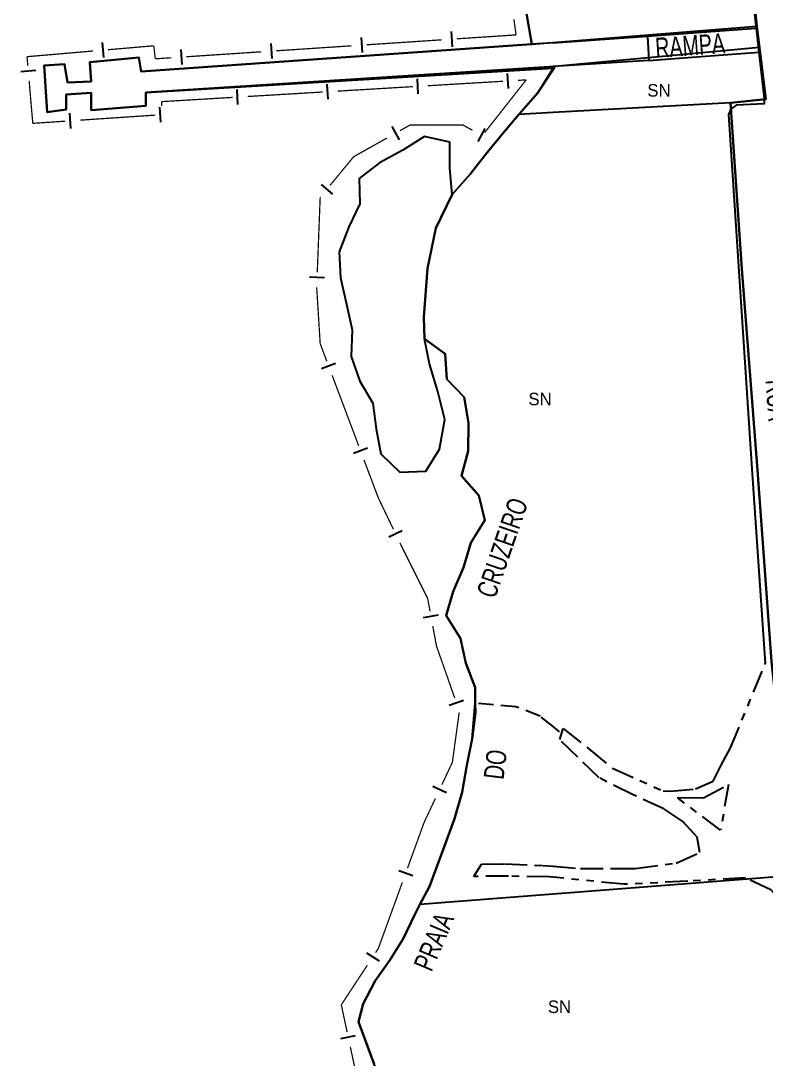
# Model space of a CAD drawing. Extents: x 201053 to 202535, y 4855063 to 4857394.
# Drawn here: x 201053.2 to 201201.8, y 4856239.9 to 4856446.8 of the extents above; entities that cross this region are included whole.
import ezdxf
from ezdxf.enums import TextEntityAlignment as Align

# ---------------------------------------------------------------- set-up
doc = ezdxf.new("R2010")
doc.units = 0
doc.header["$LTSCALE"] = 1.5
doc.header["$MEASUREMENT"] = 0
doc.linetypes.add('TRACO_15', pattern=[3, 2, -1])
doc.linetypes.add('TRACO_25', pattern=[8, 3, -1, 1, -1, 1, -1])
for name, color, linetype in [('CD_MALHA_LOTES', 7, 'CONTINUOUS'), ('HD-CURSO-PERENE', 170, 'CONTINUOUS'), ('HD-TXT-PRAIA', 7, 'CONTINUOUS'), ('LM-LIM-SETORES-BAIRROS', 250, 'CONTINUOUS'), ('RU-EMBARC-TRAPICHE', 7, 'CONTINUOUS'), ('RU-QUADRA', 210, 'CONTINUOUS'), ('SV-CAMINHO-TRILHA', 20, 'CONTINUOUS'), ('SV-ESCADARIA-RAMPA', 7, 'CONTINUOUS'), ('SV-RUA-NAO-PAV', 7, 'CONTINUOUS'), ('SV-RUA-PAVIM', 7, 'CONTINUOUS'), ('SV-TXT-RAMPA', 7, 'CONTINUOUS'), ('SV-TXT-RUA-PAV', 7, 'CONTINUOUS'), ('Th_NmrPort', 7, 'CONTINUOUS')]:
    doc.layers.add(name, color=color, linetype=linetype)
doc.styles.add('ARIAL', font='ARIAL.SHX')

msp = doc.modelspace()

# ---------------------------------------------------------------- linework, layer by layer
at = {"layer": 'CD_MALHA_LOTES', "linetype": 'Continuous', "flags": 128}
for points in [[(201155.06, 4856442.07), (201153.48, 4856451.31), (201153.16, 4856469.39), (201111.46, 4856467.13), (201111.47, 4856466.39), (201105.61, 4856466.1), (201105.25, 4856470.89), (201111.42, 4856471.46), (201111.42, 4856470.62), (201145.606858, 4856472.965448)], [(201199.29, 4856451.53), (201199.87, 4856445.65)], [(201155.06, 4856442.07), (201199.87, 4856445.65)], [(201199.87, 4856445.65), (201200.42, 4856441.41)], [(201159.66, 4856437.65), (201078.09, 4856432.46), (201078.12, 4856429.79), (201067.22, 4856428.93), (201067.2, 4856432.42), (201062.27, 4856432.08), (201062.27, 4856429.07), (201058.45, 4856428.56), (201057.83, 4856437.86), (201061.92, 4856438.08), (201062.51, 4856434.44), (201067.2, 4856434.66), (201066.96, 4856438.54), (201076.75, 4856439.41), (201077.21, 4856436.66), (201155.06, 4856442.07)], [(201200.42, 4856441.41), (201159.66, 4856437.65)], [(201200.42, 4856441.41), (201201.71, 4856431.17), (201194.66, 4856430.43)], [(201152.49, 4856428.08), (201156.21, 4856432.32), (201159.28, 4856437.06)], [(201159.28, 4856437.06), (201159.66, 4856437.65)], [(201194.66, 4856430.43), (201159.28, 4856428.46)], [(201194.66, 4856430.43), (201196.93, 4856397.35), (201200.01, 4856357.27), (201202.85, 4856319.13), (201207.41, 4856276.54)], [(201132.73, 4856270.76), (201134.69, 4856274.36), (201137.77, 4856282.74), (201139.63, 4856287.84), (201141.18, 4856293.1), (201142.11, 4856298.51), (201143.15, 4856303.73), (201143.79, 4856310.82), (201143.75, 4856314), (201141.92, 4856318.79), (201140.82, 4856323.74), (201137.96, 4856328.28), (201139.4, 4856333.07), (201141.43, 4856337.89), (201142.88, 4856342.76), (201145.69, 4856347.28), (201144.48, 4856352.23), (201141.06, 4856356.1), (201142.37, 4856361.06), (201142.4, 4856366.69), (201141.6, 4856371.81), (201138.08, 4856375.38), (201137.77, 4856380.39), (201133.63, 4856383.42), (201133.52, 4856387.71), (201134.25, 4856397.42), (201135.95, 4856405.42), (201139.2, 4856412.18), (201142.75, 4856416.19), (201145.87, 4856420.21), (201149.18, 4856424.21), (201152.49, 4856428.08)], [(201159.28, 4856428.46), (201152.49, 4856428.08)], [(201207.41, 4856276.54), (201159.28, 4856272.82)], [(201159.28, 4856272.82), (201132.73, 4856270.76)], [(201141.44, 4856214.62), (201141.77, 4856220.55), (201138.56, 4856224.65), (201133.91, 4856226.56), (201130.48, 4856230.32), (201126.09, 4856233.49), (201123.61, 4856238.93), (201120.53, 4856247.41), (201121.44, 4856250.94), (201123.8, 4856255.58), (201126.75, 4856259.65), (201129.44, 4856263.94), (201131.65, 4856268.63), (201132.73, 4856270.76)]]:
    msp.add_lwpolyline(points, dxfattribs=at)
at = {"layer": 'HD-CURSO-PERENE', "linetype": 'Continuous'}
for points in [[(201159.28, 4856437.06, 2.32), (201156.21, 4856432.32, 2.32), (201152.49, 4856428.08, 2.32), (201149.18, 4856424.21, 2.32), (201145.87, 4856420.21, 2.32), (201142.75, 4856416.19, 2.32), (201139.2, 4856412.18, 2.32), (201138.72, 4856417.42, 2.32), (201138.71, 4856422.58, 2.32), (201133.65, 4856423.68, 2.32), (201129.34, 4856421.01, 2.32), (201124.71, 4856418.48, 2.32), (201120.65, 4856415.35, 2.32), (201120.76, 4856410.28, 2.32), (201118.6, 4856405.68, 2.32), (201116.67, 4856400.75, 2.32), (201116.89, 4856395.56, 2.32), (201118.11, 4856390.33, 2.32), (201119.27, 4856385.18, 2.32), (201119.05, 4856379.91, 2.32), (201120.79, 4856374.97, 2.32), (201123.36, 4856370.57, 2.32), (201124.05, 4856365.46, 2.32), (201124.95, 4856360.51, 2.32), (201128.75, 4856356.84, 2.32), (201133.91, 4856357.04, 2.32), (201136.63, 4856361.44, 2.32), (201137.7, 4856367.31, 2.32), (201136.29, 4856372.92, 2.32), (201134.66, 4856378.44, 2.32), (201133.63, 4856383.42, 2.32), (201137.77, 4856380.39, 2.32), (201138.08, 4856375.38, 2.32), (201141.6, 4856371.81, 2.32), (201142.4, 4856366.69, 2.32), (201142.37, 4856361.06, 2.32), (201141.06, 4856356.1, 2.32), (201144.48, 4856352.23, 2.32), (201145.69, 4856347.28, 2.32), (201142.88, 4856342.76, 2.32), (201141.43, 4856337.89, 2.32), (201139.4, 4856333.07, 2.32), (201137.96, 4856328.28, 2.32), (201140.82, 4856323.74, 2.32), (201141.92, 4856318.79, 2.32), (201143.75, 4856314, 2.32), (201143.79, 4856310.82, 2.32), (201143.81, 4856308.94, 2.32), (201143.15, 4856303.73, 2.32), (201142.11, 4856298.51, 2.32), (201141.18, 4856293.1, 2.32), (201139.63, 4856287.84, 2.32), (201137.77, 4856282.74, 2.32), (201134.69, 4856274.36, 2.32), (201132.73, 4856270.76, 2.32), (201131.65, 4856268.63, 2.32), (201129.44, 4856263.94, 2.32), (201126.75, 4856259.65, 2.32), (201123.8, 4856255.58, 2.32), (201121.44, 4856250.94, 2.32), (201120.53, 4856247.41, 2.32), (201123.61, 4856238.93, 2.32)], [(201159.66, 4856437.65, 2.32), (201159.28, 4856437.06, 2.32)]]:
    msp.add_polyline3d(points, dxfattribs=at)
at = {"layer": 'LM-LIM-SETORES-BAIRROS', "const_width": 0.25}
for points in [[(201151.484537, 4856447.040403), (201151.892399, 4856444.068257)], [(201137.072067, 4856442.955756), (201122.104959, 4856441.962944)], [(201151.91, 4856443.94), (201140.065489, 4856443.154319)], [(201151.892399, 4856444.068257), (201151.91, 4856443.94)], [(201067.568298, 4856440.72736), (201054.615966, 4856439.615109)], [(201079.71, 4856441.77), (201070.557297, 4856440.984033)], [(201079.80019, 4856440.961402), (201079.71, 4856441.77)], [(201080, 4856439.17), (201079.80019, 4856440.961402)], [(201101.151008, 4856440.573007), (201086.1839, 4856439.580195)], [(201119.111538, 4856441.764382), (201104.144429, 4856440.771569)], [(201054.615966, 4856439.615109), (201054.44, 4856439.6)], [(201054.44, 4856439.6), (201054.59731, 4856437.783412)], [(201080.197057, 4856439.18307), (201080, 4856439.17)], [(201083.190478, 4856439.381632), (201080.197057, 4856439.18307)], [(201054.856131, 4856434.794597), (201055.546319, 4856426.824425)], [(201134.331389, 4856433.811586), (201149.304803, 4856434.70426)], [(201153.93, 4856434.98), (201145.655136, 4856424.482744)], [(201152.299486, 4856434.882795), (201153.297713, 4856434.942306)], [(201153.297713, 4856434.942306), (201153.93, 4856434.98)], [(201098.395195, 4856431.669169), (201113.368609, 4856432.561843)], [(201116.363292, 4856432.740377), (201131.336706, 4856433.633051)], [(201081.3, 4856430.65), (201095.400512, 4856431.490634)], [(201081.3, 4856429.775548), (201081.3, 4856430.65)], [(201065.062267, 4856426.95738), (201080.028423, 4856427.964438)], [(201055.546319, 4856426.824425), (201055.59, 4856426.32)], [(201055.59, 4856426.32), (201062.069035, 4856426.755968)], [(201130.78, 4856425.99), (201128.779834, 4856424.865352)], [(201131.485333, 4856425.99), (201130.78, 4856425.99)], [(201141.31, 4856425.99), (201131.485333, 4856425.99)], [(201141.463939, 4856425.906069), (201141.31, 4856425.99)], [(201143.219904, 4856424.948683), (201141.463939, 4856425.906069)], [(201126.164859, 4856423.39501), (201120.063251, 4856419.964212)], [(201119.54, 4856419.67), (201114.829272, 4856413.963451)], [(201120.063251, 4856419.964212), (201119.54, 4856419.67)], [(201112.87, 4856411.59), (201112.286891, 4856396.679062)], [(201112.919442, 4856411.649894), (201112.87, 4856411.59)], [(201112.170538, 4856393.681363), (201112.854267, 4856382.702633)], [(201112.854267, 4856382.702633), (201112.87, 4856382.45)], [(201112.87, 4856382.45), (201114.192241, 4856378.94418)], [(201115.250914, 4856376.137187), (201120.544284, 4856362.102222)], [(201121.602958, 4856359.295229), (201124.426088, 4856351.809915)], [(201124.426088, 4856351.809915), (201124.46, 4856351.72)], [(201124.46, 4856351.72), (201127.452653, 4856345.498432)], [(201128.753071, 4856342.794932), (201129.02, 4856342.24)], [(201129.02, 4856342.24), (201134.115039, 4856332.05959)], [(201134.115039, 4856332.05959), (201134.29, 4856331.71)], [(201134.29, 4856331.71), (201134.766247, 4856329.144762)], [(201135.313851, 4856326.195164), (201136.043991, 4856322.262366)], [(201136.043991, 4856322.262366), (201136.05, 4856322.23)], [(201136.05, 4856322.23), (201139.680071, 4856311.881114)], [(201140.584043, 4856309.041256), (201139.221621, 4856299.1345)], [(201139.21, 4856299.05), (201137.116975, 4856294.603252)], [(201139.221621, 4856299.1345), (201139.21, 4856299.05)], [(201135.839365, 4856291.888899), (201133.710014, 4856287.364977)], [(201133.710014, 4856287.364977), (201133.59, 4856287.11)], [(201133.59, 4856287.11), (201130.269168, 4856277.976803)], [(201129.244029, 4856275.15739), (201124.460047, 4856262.000129)], [(201124.46, 4856262), (201123.910883, 4856261.164419)], [(201124.460047, 4856262.000129), (201124.46, 4856262)], [(201122.263304, 4856258.657332), (201117.32057, 4856251.13607)], [(201117.32057, 4856251.13607), (201117.08, 4856250.77)], [(201117.08, 4856250.77), (201118.24514, 4856245.331451)], [(201118.873592, 4856242.398014), (201120.130494, 4856236.531141)]]:
    msp.add_lwpolyline(points, dxfattribs=at)
at = {"layer": 'LM-LIM-SETORES-BAIRROS'}
for points in [[(201138.9684, 4856444.584842), (201139.166963, 4856441.591421)], [(201069.432627, 4856442.392975), (201069.689301, 4856439.403976)], [(201121.007871, 4856443.393467), (201121.206433, 4856440.400046)], [(201085.086811, 4856441.010718), (201085.285374, 4856438.017296)], [(201103.047341, 4856442.202093), (201103.245904, 4856439.208671)], [(201053.189176, 4856436.65773), (201056.177991, 4856436.916551)], [(201150.392298, 4856433.26643), (201150.213763, 4856436.261113)], [(201114.456104, 4856431.124013), (201114.277569, 4856434.118696)], [(201132.424201, 4856432.195222), (201132.245666, 4856435.189904)], [(201096.488007, 4856430.052804), (201096.309472, 4856433.047487)], [(201063.167485, 4856425.32649), (201062.966073, 4856428.319721)], [(201081.126873, 4856426.53496), (201080.925461, 4856429.528191)], [(201127.173005, 4856425.682725), (201128.643347, 4856423.06775)], [(201145.693908, 4856425.30827), (201144.257829, 4856422.674323)], [(201113.035883, 4856414.14718), (201115.349441, 4856412.23735)], [(201110.74896, 4856395.73844), (201113.746669, 4856395.621211)], [(201113.141635, 4856377.479179), (201115.948628, 4856378.537853)], [(201119.493679, 4856360.637221), (201122.300672, 4856361.695895)], [(201126.534375, 4856343.947057), (201129.237875, 4856345.247475)], [(201133.473983, 4856327.88776), (201136.423581, 4856328.435365)], [(201138.59562, 4856310.440987), (201141.426516, 4856311.433978)], [(201135.333928, 4856294.337273), (201138.048281, 4856293.059663)], [(201128.517749, 4856277.549568), (201131.337162, 4856276.524429)], [(201122.108146, 4856261.152512), (201124.615233, 4856259.504934)], [(201116.987906, 4856244.039413), (201119.921342, 4856244.667864)]]:
    msp.add_lwpolyline(points, dxfattribs=at)
at = {"layer": 'RU-EMBARC-TRAPICHE', "linetype": 'Continuous'}
for points in [[(201152.65, 4856473.45, 3.93), (201145.56, 4856472.96, 3.93), (201111.42, 4856470.62, 3.93), (201111.42, 4856471.46, 3.93), (201105.25, 4856470.89, 3.93), (201105.61, 4856466.1, 3.93), (201111.47, 4856466.39, 3.93), (201111.46, 4856467.13, 3.93), (201153.16, 4856469.39, 3.93), (201153.48, 4856451.31, 3.91), (201155.06, 4856442.07, 3.91)], [(201159.28, 4856442.36, 4.23), (201155.06, 4856442.07, 4.23), (201077.21, 4856436.66, 4.23), (201076.75, 4856439.41, 4.23), (201066.96, 4856438.54, 4.23), (201067.2, 4856434.66, 4.23), (201062.51, 4856434.44, 3.76), (201061.92, 4856438.08, 3.76), (201057.83, 4856437.86, 3.76), (201058.45, 4856428.56, 3.76), (201062.27, 4856429.07, 3.76), (201062.27, 4856432.08, 3.76), (201067.2, 4856432.42, 3.76), (201067.22, 4856428.93, 3.77), (201078.12, 4856429.79, 3.77), (201078.09, 4856432.46, 3.77), (201159.28, 4856437.62, 4.18)], [(201159.28, 4856442.36, 4.23), (201178.09, 4856443.67, 4.17), (201178.34, 4856438.84, 4.18), (201159.28, 4856437.62, 4.18)]]:
    msp.add_polyline3d(points, dxfattribs=at)
at = {"layer": 'RU-QUADRA', "linetype": 'Continuous'}
for points in [[(201211.37, 4856224.79), (201207.41, 4856276.54), (201202.85, 4856319.13), (201200.01, 4856357.27), (201196.93, 4856397.35), (201194.66, 4856430.43), (201201.71, 4856431.17), (201200.42, 4856441.41), (201199.87, 4856445.65), (201199.29, 4856451.53), (201197.86, 4856461.9), (201192.65, 4856461.58), (201188.42, 4856508.91), (201185.55, 4856548.74), (201182.91, 4856580.08), (201180.26, 4856611.31), (201177.08, 4856650.11)], [(201153.48, 4856451.31), (201155.06, 4856442.07), (201077.21, 4856436.66), (201076.75, 4856439.41), (201066.96, 4856438.54), (201067.2, 4856434.66), (201062.51, 4856434.44), (201061.92, 4856438.08), (201057.83, 4856437.86), (201058.45, 4856428.56), (201062.27, 4856429.07), (201062.27, 4856432.08), (201067.2, 4856432.42), (201067.22, 4856428.93), (201078.12, 4856429.79), (201078.09, 4856432.46), (201159.28, 4856437.34), (201156.21, 4856432.32), (201152.49, 4856428.08), (201149.18, 4856424.21), (201145.87, 4856420.21), (201142.75, 4856416.19), (201139.2, 4856412.18), (201135.95, 4856405.42), (201134.25, 4856397.42), (201133.52, 4856387.71), (201133.63, 4856383.42), (201137.77, 4856380.39), (201138.08, 4856375.38), (201141.6, 4856371.81), (201142.4, 4856366.69), (201142.37, 4856361.06), (201141.06, 4856356.1), (201144.48, 4856352.23), (201145.69, 4856347.28), (201142.88, 4856342.76), (201141.43, 4856337.89), (201139.4, 4856333.07), (201137.96, 4856328.28), (201140.82, 4856323.74), (201141.92, 4856318.79), (201143.75, 4856314), (201143.79, 4856310.82), (201143.15, 4856303.73), (201142.11, 4856298.51), (201141.18, 4856293.1), (201139.63, 4856287.84), (201137.77, 4856282.74), (201134.69, 4856274.36), (201132.73, 4856270.76), (201131.65, 4856268.63), (201129.44, 4856263.94), (201126.75, 4856259.65), (201123.8, 4856255.58), (201121.44, 4856250.94), (201120.53, 4856247.41), (201123.61, 4856238.93)]]:
    msp.add_lwpolyline(points, dxfattribs=at)
at = {"layer": 'SV-CAMINHO-TRILHA', "linetype": 'TRACO_15'}
for points in [[(201159.28, 4856306.2, 3.33), (201156.69, 4856308.29, 3.33), (201151.87, 4856310.14, 3.33), (201143.79, 4856310.82, 3.32)], [(201160.6, 4856305.13, 3.33), (201159.28, 4856306.2, 3.33)]]:
    msp.add_polyline3d(points, dxfattribs=at)
at = {"layer": 'SV-ESCADARIA-RAMPA', "linetype": 'Continuous'}
for points in [[(201178.09, 4856443.67, 4.27), (201199.77, 4856445.28, 9.62)], [(201178.34, 4856438.84, 3.89), (201182.63, 4856439.16, 3.89), (201200.31, 4856440.5, 10.01)]]:
    msp.add_polyline3d(points, dxfattribs=at)
at = {"layer": 'SV-RUA-NAO-PAV', "linetype": 'TRACO_25'}
for points in [[(201159.28, 4856278.37, 3.57), (201164.76, 4856277.93, 3.57), (201171.22, 4856277.89, 4.09), (201175.68, 4856277.92, 4.28), (201183.82, 4856279, 4.5), (201188.57, 4856281.14, 5.35), (201188, 4856284.17, 5.35), (201185.12, 4856287.3, 5), (201181.35, 4856289.83, 4.69), (201175.36, 4856292.55, 4.14), (201168.48, 4856295.96, 3.62), (201164.21, 4856300.07, 3.62), (201160.62, 4856303.59, 3.58), (201161.29, 4856305.8, 3.43), (201166.4, 4856301.75, 3.63), (201171.12, 4856297.87, 3.69), (201181.25, 4856293.36, 4.59), (201182.7, 4856293.31, 4.77), (201187.68, 4856293.76, 4.96), (201191.18, 4856295.3, 5.89), (201192.77, 4856298.47, 5.89), (201194.66, 4856301.93, 5.89), (201201.57, 4856318.74, 6.68)], [(201159.28, 4856276.19, 3.78), (201158.54, 4856276.26, 3.78), (201150.38, 4856276.39, 3.78), (201143.51, 4856276.35, 3.48), (201145, 4856278.78, 3.45), (201149.62, 4856278.87, 3.43), (201157.24, 4856278.53, 3.43), (201159.28, 4856278.37, 3.57)], [(201208.1, 4856267.51, 6.75), (201205.34, 4856270.81, 6.75), (201202.66, 4856273.68, 6.19), (201197.67, 4856276.06, 6.19), (201186.13, 4856275.39, 5.08), (201173.39, 4856274.77, 4.23), (201159.28, 4856276.19, 3.78)]]:
    msp.add_polyline3d(points, dxfattribs=at)
msp.add_polyline3d([(201192.69, 4856285.58, 6.06), (201184.03, 4856292.01, 5.2), (201186.77, 4856292.04, 5.2), (201189.26, 4856292.02, 5.31), (201194.22, 4856294.68, 6.5)], close=True, dxfattribs=at)
at = {"layer": 'SV-RUA-PAVIM', "linetype": 'Continuous'}
msp.add_polyline3d([(201187.59, 4856520.48, 8.78), (201190.74, 4856480.51, 8.68), (201195.69, 4856481.07, 8.68), (201198, 4856460.84, 8.68), (201199.77, 4856445.28, 8.68), (201200.31, 4856440.5, 8.68), (201201.36, 4856431.28, 8.67), (201201.33, 4856430.19, 8.49), (201195.79, 4856429.94, 8.5), (201194.7, 4856429.12, 8.49), (201194.24, 4856428.11, 8.5), (201199, 4856356.5, 8.3), (201201.57, 4856318.74, 8.3)], dxfattribs=at)

# ---------------------------------------------------------------- texts
at = {"layer": 'HD-TXT-PRAIA', "style": 'ARIAL', "width": 0.7}
for s, rotation, p in [('CRUZEIRO', 71, (201147.73, 4856331.49)), ('DO', 83, (201149.4, 4856295.5)), ('PRAIA', 67, (201135.06, 4856257.17))]:
    msp.add_text(s, height=4, rotation=rotation, dxfattribs=at).set_placement(p)
at = {"layer": 'SV-TXT-RAMPA', "style": 'ARIAL', "width": 0.7}
msp.add_text('RAMPA', height=4, rotation=4, dxfattribs=at).set_placement((201179.8, 4856439.34))
at = {"layer": 'SV-TXT-RUA-PAV', "style": 'ARIAL', "width": 0.7}
msp.add_text('RUA', height=4, rotation=274, dxfattribs=at).set_placement((201201.62, 4856375.19))
at = {"layer": 'Th_NmrPort', "color": 1}
for p in [(201178.071957, 4856432.898526), (201154.371629, 4856371.426041), (201158.250236, 4856250.386163)]:
    msp.add_text('SN', height=2.5, dxfattribs=at).set_placement(p, align=Align.MIDDLE_LEFT)

doc.saveas('drawing.dxf')
